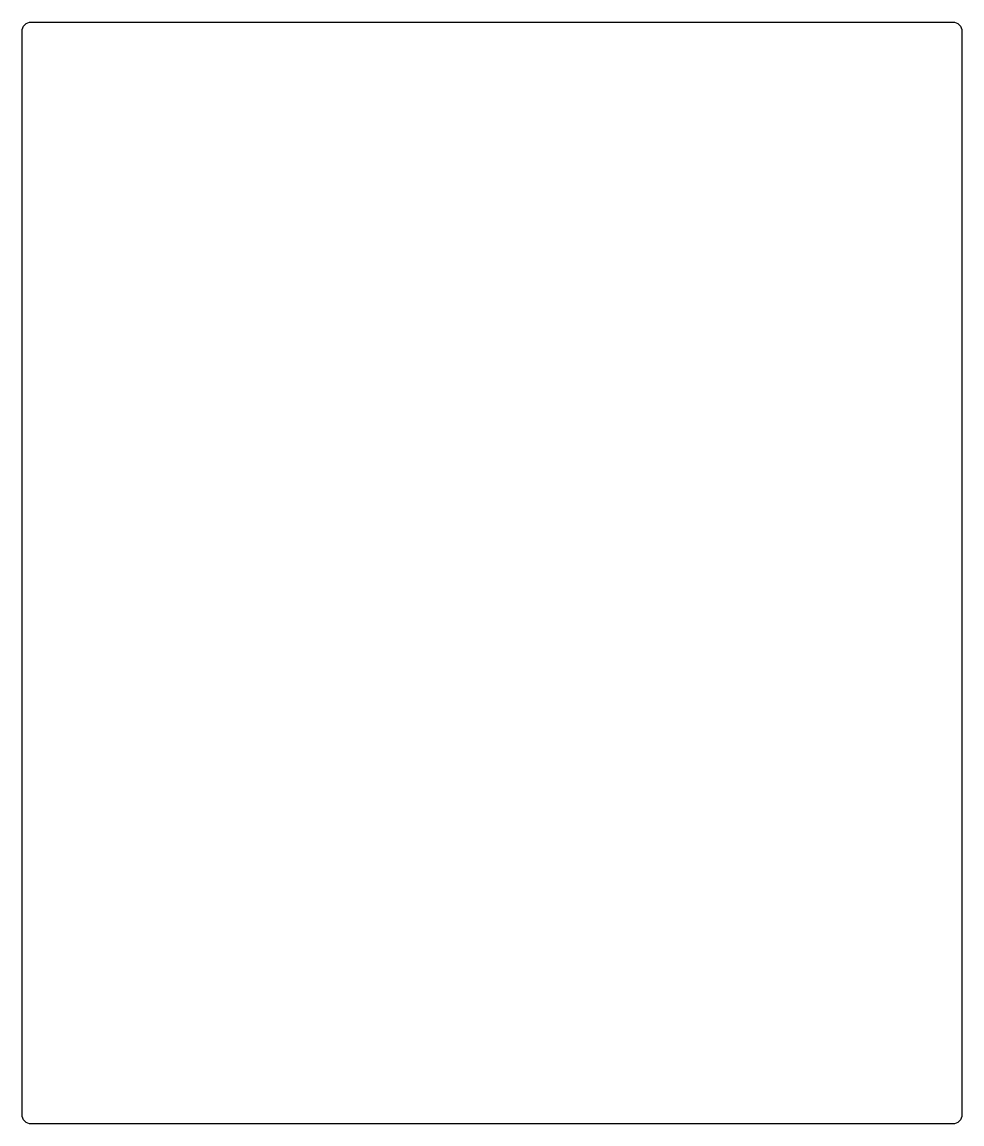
# Model space of a CAD drawing. Header units: millimetres. Extents: x -204 to 204, y -239 to 239.
import ezdxf

# ---------------------------------------------------------------- set-up
doc = ezdxf.new("R2010")
doc.units = ezdxf.units.MM
doc.layers.get('0').update_dxf_attribs({"linetype": 'CONTINUOUS'})

msp = doc.modelspace()

# ---------------------------------------------------------------- linework, layer by layer
msp.add_lwpolyline([(-200, -239, -0.414214), (-204, -235), (-204, 235, -0.414214), (-200, 239), (200, 239, -0.414214), (204, 235), (204, -235, -0.414214), (200, -239)], format="xyb", close=True)

doc.saveas('drawing.dxf')
